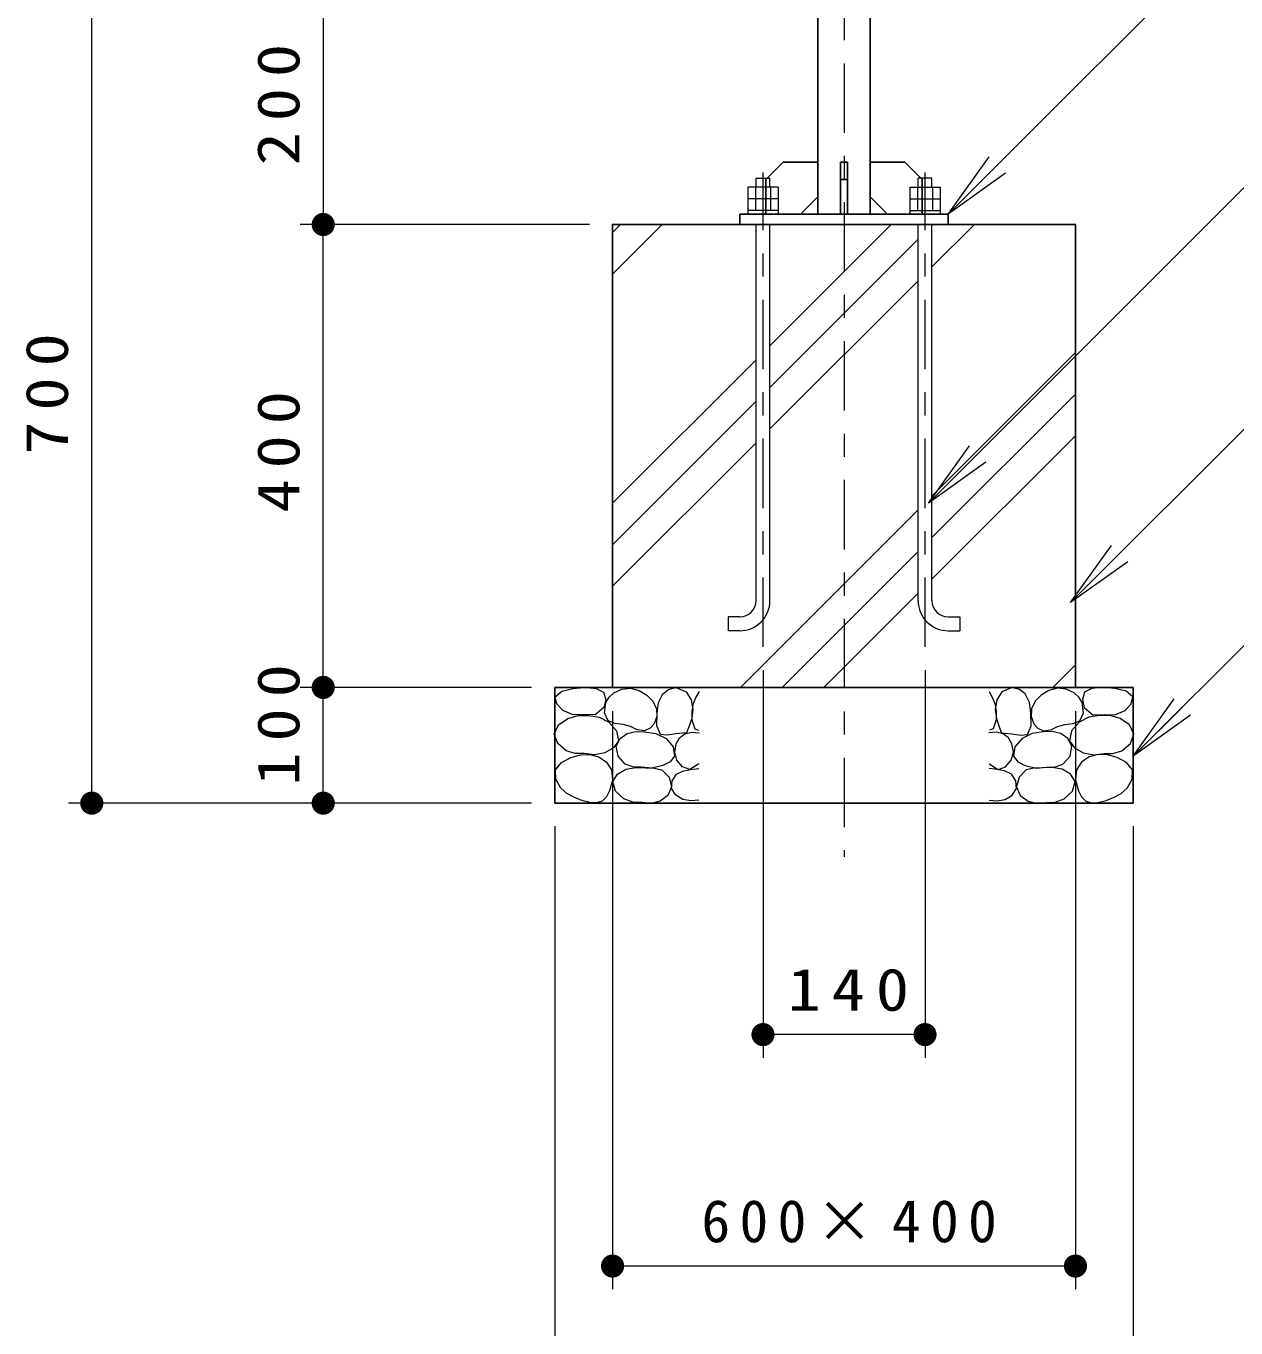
# Model space of a CAD drawing. Units: millimetres on the paper, scale 1:20. Extents: x -385 to 0, y 0 to 267.
# Drawn here: x -255.1 to -202.9, y 62 to 118.2 of the extents above; entities that cross this region are included whole.
import ezdxf

# ---------------------------------------------------------------- set-up
doc = ezdxf.new("R2010")
doc.units = ezdxf.units.MM
doc.linetypes.add('USER2', pattern=[6, 3, -1, 1, -1])
doc.layers.add('1_20', color=7, linetype='Continuous', lineweight=13)
doc.styles.add('ＭＳ ゴシック', font='')
doc.styles.get('ＭＳ ゴシック').set_extended_font_data('MS Gothic')

# ---------------------------------------------------------------- blocks, each defined once
blk = doc.blocks.new('filled_dot')
at = {"color": 0, "linetype": 'Continuous', "lineweight": -2, "const_width": 1.25}
blk.add_lwpolyline([(-0.625, 0, 1), (0.625, 0, 1)], format="xyb", close=True, dxfattribs=at)

msp = doc.modelspace()

# ---------------------------------------------------------------- linework, layer by layer
at = {"layer": '1_20', "linetype": 'USER2'}
for p, q in [((-219.803, 158.59), (-219.803, 82.304)), ((-223.303, 91.377), (-223.303, 111.877)), ((-216.303, 91.377), (-216.303, 111.877))]:
    msp.add_line(p, q, dxfattribs=at)
at = {"layer": '1_20'}
for p, q in [((-252.303, 84.627), (-252.303, 119.627)), ((-242.303, 119.627), (-242.303, 109.627)), ((-215.303, 110.077), (-213.535, 112.552)), ((-215.303, 110.077), (-213.182, 112.198)), ((-223.603, 111.237), (-223.603, 111.627)), ((-223.603, 111.627), (-223.003, 111.627)), ((-223.003, 111.237), (-223.003, 111.627)), ((-216.003, 111.627), (-216.603, 111.627)), ((-216.603, 111.237), (-216.603, 111.627)), ((-216.003, 111.237), (-216.003, 111.627)), ((-212.828, 111.844), (-215.303, 110.077)), ((-222.653, 111.237), (-223.953, 111.237)), ((-223.953, 111.237), (-223.953, 110.577)), ((-223.628, 111.237), (-223.628, 110.237)), ((-222.978, 111.237), (-222.978, 110.237)), ((-222.653, 111.237), (-222.653, 110.577)), ((-216.953, 111.237), (-215.653, 111.237)), ((-216.953, 111.237), (-216.953, 110.577)), ((-216.628, 111.237), (-216.628, 110.237)), ((-215.978, 111.237), (-215.978, 110.237)), ((-215.653, 111.237), (-215.653, 110.577)), ((-223.953, 110.737), (-223.953, 110.077)), ((-222.653, 110.737), (-223.953, 110.737)), ((-222.653, 110.737), (-222.653, 110.077)), ((-216.953, 110.737), (-216.953, 110.077)), ((-216.953, 110.737), (-215.653, 110.737)), ((-215.653, 110.737), (-215.653, 110.077)), ((-222.653, 110.237), (-223.953, 110.237)), ((-216.953, 110.237), (-215.653, 110.237)), ((-230.803, 109.627), (-243.303, 109.627)), ((-242.303, 89.627), (-242.303, 109.627)), ((-241.305, 109.627), (-241.303, 109.627)), ((-229.803, 107.487), (-227.663, 109.627)), ((-229.803, 109.283), (-229.459, 109.627)), ((-223.603, 93.377), (-223.603, 109.627)), ((-223.003, 104.387), (-217.764, 109.627)), ((-223.003, 93.377), (-223.003, 109.627)), ((-216.603, 93.377), (-216.603, 109.627)), ((-216.003, 107.795), (-214.172, 109.627)), ((-216.003, 109.591), (-215.968, 109.627)), ((-216.003, 93.377), (-216.003, 109.627)), ((-223.003, 102.591), (-216.603, 108.991)), ((-223.003, 100.795), (-216.603, 107.195)), ((-216.003, 97.896), (-209.803, 104.096)), ((-229.803, 97.587), (-223.603, 103.787)), ((-229.803, 95.791), (-223.603, 101.991)), ((-216.003, 96.1), (-209.803, 102.3)), ((-229.803, 93.995), (-223.603, 100.195)), ((-216.003, 94.304), (-209.803, 100.504)), ((-216.156, 97.585), (-214.388, 100.06)), ((-216.156, 97.585), (-214.035, 99.706)), ((-213.681, 99.353), (-216.156, 97.585)), ((-224.272, 89.627), (-216.603, 97.296)), ((-210.02, 93.29), (-208.252, 95.765)), ((-222.476, 89.627), (-216.603, 95.5)), ((-210.02, 93.29), (-207.899, 95.411)), ((-207.545, 95.057), (-210.02, 93.29)), ((-220.68, 89.627), (-216.603, 93.704)), ((-224.303, 92.677), (-224.803, 92.677)), ((-224.803, 92.677), (-224.803, 92.077)), ((-215.303, 92.677), (-214.803, 92.677)), ((-214.803, 92.677), (-214.803, 92.077)), ((-224.303, 92.077), (-224.803, 92.077)), ((-215.303, 92.077), (-214.803, 92.077)), ((-210.781, 89.627), (-209.803, 90.604)), ((-223.303, 90.377), (-223.303, 73.627)), ((-216.303, 90.377), (-216.303, 73.627)), ((-233.303, 89.627), (-243.303, 89.627)), ((-242.303, 84.627), (-242.303, 89.627)), ((-232.303, 89.627), (-232.303, 84.627)), ((-232.303, 89.627), (-226.053, 89.627)), ((-207.303, 89.627), (-213.553, 89.627)), ((-207.303, 89.627), (-207.303, 84.627)), ((-207.303, 86.656), (-205.535, 89.131)), ((-229.803, 88.608), (-229.803, 63.627)), ((-209.803, 88.608), (-209.803, 63.627)), ((-207.303, 86.656), (-205.182, 88.777)), ((-204.828, 88.424), (-207.303, 86.656)), ((-233.303, 84.627), (-253.303, 84.627)), ((-233.303, 84.627), (-243.303, 84.627)), ((-232.303, 84.627), (-226.053, 84.627)), ((-207.303, 84.627), (-213.553, 84.627)), ((-232.303, 83.627), (-232.303, 53.627)), ((-207.303, 83.627), (-207.303, 53.627)), ((-216.303, 74.627), (-223.303, 74.627)), ((-209.803, 64.627), (-229.803, 64.627))]:
    msp.add_line(p, q, dxfattribs=at)
at = {"layer": '1_20', "color": 5, "lineweight": 25}
for p, q in [((-220.928, 110.077), (-220.928, 119.627)), ((-218.678, 110.077), (-218.678, 119.627)), ((-224.303, 110.077), (-224.303, 109.627)), ((-224.303, 110.077), (-215.303, 110.077)), ((-215.303, 110.077), (-215.303, 109.627)), ((-224.303, 109.627), (-215.303, 109.627))]:
    msp.add_line(p, q, dxfattribs=at)
at = {"layer": '1_20', "lineweight": 25}
for p, q in [((-223.178, 111.577), (-222.428, 112.327)), ((-220.928, 112.327), (-222.428, 112.327)), ((-220.928, 110.827), (-220.928, 112.327)), ((-219.653, 112.327), (-219.953, 112.327)), ((-219.953, 112.327), (-219.953, 110.077)), ((-219.653, 110.077), (-219.653, 112.327)), ((-218.678, 110.827), (-218.678, 112.327)), ((-218.678, 112.327), (-217.178, 112.327)), ((-216.428, 111.577), (-217.178, 112.327)), ((-223.178, 111.577), (-223.178, 110.077)), ((-219.653, 111.577), (-219.953, 111.577)), ((-216.428, 111.577), (-216.428, 110.077)), ((-220.928, 110.827), (-221.678, 110.077)), ((-218.678, 110.827), (-217.928, 110.077)), ((-221.678, 110.077), (-223.178, 110.077)), ((-219.953, 110.077), (-219.653, 110.077)), ((-217.928, 110.077), (-216.428, 110.077)), ((-209.803, 109.627), (-229.803, 109.627)), ((-229.803, 109.627), (-229.803, 89.608)), ((-209.803, 89.608), (-209.803, 109.627)), ((-207.303, 89.627), (-232.303, 89.627)), ((-232.303, 89.627), (-232.303, 84.627)), ((-209.822, 89.608), (-209.803, 89.627)), ((-207.303, 84.627), (-207.303, 89.627)), ((-232.303, 84.627), (-207.303, 84.627))]:
    msp.add_line(p, q, dxfattribs=at)
at = {"layer": '1_20'}
for points in [[(-215.303, 110.077), (-202.334, 123.046), (-156.703, 123.046)], [(-216.156, 97.585), (-201.8, 111.941), (-147.798, 111.941)], [(-210.02, 93.29), (-201.8, 101.51), (-183.675, 101.51)], [(-207.303, 86.656), (-201.8, 92.159), (-195.536, 92.159)], [(-226.068, 89.455), (-226.223, 89.18), (-226.328, 88.886), (-226.378, 88.569), (-226.378, 88.229), (-226.254, 87.845), (-226.093, 87.783)], [(-213.538, 89.455), (-213.384, 89.18), (-213.278, 88.886), (-213.229, 88.569), (-213.228, 88.229), (-213.352, 87.845), (-213.513, 87.783)], [(-226.081, 86.321), (-226.465, 86.086), (-226.781, 86.193), (-227.022, 86.482), (-227.119, 86.836), (-227.059, 87.188), (-226.906, 87.442), (-226.675, 87.622), (-226.371, 87.693), (-226.056, 87.659)], [(-213.526, 86.321), (-213.142, 86.086), (-212.825, 86.193), (-212.584, 86.482), (-212.487, 86.836), (-212.547, 87.188), (-212.701, 87.442), (-212.931, 87.622), (-213.236, 87.693), (-213.551, 87.659)], [(-226.081, 84.76), (-226.419, 84.72), (-226.762, 84.785), (-227.075, 84.969), (-227.258, 85.255), (-227.228, 85.59), (-227.035, 85.875), (-226.744, 86.023), (-226.415, 86.086), (-226.081, 86.123)], [(-213.526, 84.76), (-213.187, 84.72), (-212.844, 84.785), (-212.531, 84.969), (-212.349, 85.255), (-212.378, 85.59), (-212.572, 85.875), (-212.862, 86.023), (-213.191, 86.086), (-213.526, 86.123)]]:
    msp.add_lwpolyline(points, dxfattribs=at)
for points in [[(-231.036, 88.452), (-231.505, 88.44), (-231.953, 88.625), (-232.214, 88.914), (-232.288, 89.22), (-231.993, 89.467), (-231.507, 89.579), (-231.2, 89.611), (-230.9, 89.617), (-230.504, 89.583), (-230.194, 89.418), (-230.1, 89.109), (-230.181, 88.762), (-230.553, 88.44)], [(-228.744, 87.795), (-229.031, 87.933), (-229.339, 88.031), (-229.696, 88.073), (-229.996, 88.179), (-230.152, 88.533), (-230.095, 88.972), (-229.953, 89.213), (-229.748, 89.394), (-229.404, 89.551), (-229.029, 89.592), (-228.658, 89.498), (-228.323, 89.294), (-228.061, 89.027), (-227.902, 88.7), (-227.886, 88.369), (-228.001, 88.055), (-228.184, 87.861), (-228.422, 87.758)], [(-226.613, 87.671), (-227.072, 87.622), (-227.431, 87.565), (-227.728, 87.597), (-227.895, 87.964), (-227.877, 88.514), (-227.812, 88.976), (-227.629, 89.344), (-227.379, 89.538), (-227.072, 89.617), (-226.626, 89.431), (-226.409, 89.087), (-226.341, 88.675), (-226.385, 88.288), (-226.502, 87.919)], [(-212.993, 87.671), (-212.535, 87.622), (-212.176, 87.565), (-211.878, 87.597), (-211.711, 87.964), (-211.729, 88.514), (-211.795, 88.976), (-211.977, 89.344), (-212.227, 89.538), (-212.535, 89.617), (-212.981, 89.431), (-213.197, 89.087), (-213.266, 88.675), (-213.222, 88.288), (-213.104, 87.919)], [(-210.862, 87.795), (-210.575, 87.933), (-210.267, 88.031), (-209.91, 88.073), (-209.611, 88.179), (-209.455, 88.533), (-209.512, 88.972), (-209.654, 89.213), (-209.858, 89.394), (-210.203, 89.551), (-210.577, 89.592), (-210.948, 89.498), (-211.283, 89.294), (-211.545, 89.027), (-211.704, 88.7), (-211.721, 88.369), (-211.605, 88.055), (-211.422, 87.861), (-211.184, 87.758)], [(-208.57, 88.452), (-208.101, 88.44), (-207.653, 88.625), (-207.392, 88.914), (-207.319, 89.22), (-207.613, 89.467), (-208.099, 89.579), (-208.407, 89.611), (-208.706, 89.617), (-209.102, 89.583), (-209.412, 89.418), (-209.506, 89.109), (-209.425, 88.762), (-209.053, 88.44)], [(-231.036, 86.779), (-231.425, 86.773), (-231.804, 86.891), (-232.174, 87.202), (-232.325, 87.609), (-232.133, 88.005), (-231.73, 88.291), (-231.287, 88.412), (-230.838, 88.415), (-230.382, 88.34), (-229.958, 88.13), (-229.634, 87.755), (-229.55, 87.325), (-229.762, 87.013), (-230.132, 86.804), (-230.59, 86.719)], [(-208.57, 86.779), (-208.182, 86.773), (-207.802, 86.891), (-207.432, 87.202), (-207.281, 87.609), (-207.473, 88.005), (-207.876, 88.291), (-208.32, 88.412), (-208.768, 88.415), (-209.225, 88.34), (-209.648, 88.13), (-209.973, 87.755), (-210.057, 87.325), (-209.844, 87.013), (-209.474, 86.804), (-209.016, 86.719)], [(-228.571, 86.185), (-228.921, 86.189), (-229.252, 86.309), (-229.567, 86.652), (-229.649, 87.089), (-229.477, 87.414), (-229.166, 87.634), (-228.8, 87.717), (-228.422, 87.709), (-227.938, 87.639), (-227.493, 87.424), (-227.187, 87.059), (-227.121, 86.655), (-227.314, 86.413), (-227.629, 86.247), (-228.106, 86.143)], [(-211.035, 86.185), (-210.685, 86.189), (-210.354, 86.309), (-210.039, 86.652), (-209.958, 87.089), (-210.129, 87.414), (-210.441, 87.634), (-210.806, 87.717), (-211.184, 87.709), (-211.668, 87.639), (-212.113, 87.424), (-212.42, 87.059), (-212.485, 86.655), (-212.292, 86.413), (-211.977, 86.247), (-211.5, 86.143)], [(-230.776, 84.661), (-231.136, 84.747), (-231.482, 84.884), (-231.782, 85.049), (-232.04, 85.28), (-232.247, 85.662), (-232.263, 86.061), (-232.014, 86.379), (-231.606, 86.594), (-231.188, 86.715), (-230.779, 86.735), (-230.392, 86.631), (-230.064, 86.399), (-229.847, 86.073), (-229.804, 85.624), (-229.934, 85.156), (-230.064, 84.897), (-230.256, 84.71), (-230.507, 84.641)], [(-208.83, 84.661), (-208.47, 84.747), (-208.124, 84.884), (-207.824, 85.049), (-207.566, 85.28), (-207.359, 85.662), (-207.343, 86.061), (-207.592, 86.379), (-208, 86.594), (-208.418, 86.715), (-208.827, 86.735), (-209.214, 86.631), (-209.542, 86.399), (-209.759, 86.073), (-209.802, 85.624), (-209.673, 85.156), (-209.542, 84.897), (-209.351, 84.71), (-209.099, 84.641)], [(-228.534, 84.648), (-228.931, 84.663), (-229.314, 84.809), (-229.67, 85.147), (-229.785, 85.565), (-229.587, 85.886), (-229.228, 86.098), (-228.797, 86.162), (-228.36, 86.147), (-228.009, 86.141), (-227.679, 86.06), (-227.364, 85.753), (-227.258, 85.329), (-227.42, 84.964), (-227.753, 84.71), (-228.141, 84.613)], [(-211.073, 84.648), (-210.675, 84.663), (-210.292, 84.809), (-209.936, 85.147), (-209.821, 85.565), (-210.02, 85.886), (-210.379, 86.098), (-210.81, 86.162), (-211.246, 86.147), (-211.598, 86.141), (-211.928, 86.06), (-212.242, 85.753), (-212.349, 85.329), (-212.186, 84.964), (-211.853, 84.71), (-211.465, 84.613)]]:
    msp.add_lwpolyline(points, close=True, dxfattribs=at)
for centre, radius, start, end in [((-224.303, 93.377), 1.3, 270, 0), ((-224.303, 93.377), 0.7, 270, 0), ((-215.303, 93.377), 1.3, 180, 270), ((-215.303, 93.377), 0.7, 180, 270)]:
    msp.add_arc(centre, radius, start, end, dxfattribs=at)

# ---------------------------------------------------------------- block references
at = {"layer": '1_20', "xscale": 0.4, "yscale": 0.4}
for p, rotation in [((-242.303, 109.627), 90), ((-242.303, 109.627), 270), ((-242.303, 89.627), 270), ((-242.303, 89.627), 90), ((-252.303, 84.627), 90), ((-242.303, 84.627), 90), ((-216.303, 74.627), 180), ((-209.803, 64.627), 180)]:
    msp.add_blockref('filled_dot', p, dxfattribs=dict(at, rotation=rotation))
for p in [(-223.303, 74.627), (-229.803, 64.627)]:
    msp.add_blockref('filled_dot', p, dxfattribs=at)

# ---------------------------------------------------------------- texts
at = {"layer": '1_20', "char_height": 1.833, "attachment_point": 8, "rotation": 90, "style": 'ＭＳ ゴシック'}
for s, insert in [('\\T1.33;\\W1.15;200', (-243.303, 115.043)), ('\\T1.33;\\W1.15;700', (-253.303, 102.543)), ('\\T1.33;\\W1.15;400', (-243.303, 100.043)), ('\\T1.33;\\W1.15;100', (-243.303, 88.244))]:
    msp.add_mtext(s, dxfattribs=dict(at, insert=insert))
at = {"layer": '1_20', "char_height": 1.833, "attachment_point": 8, "style": 'ＭＳ ゴシック'}
for s, insert in [('\\T1.33;\\W1.15;140', (-219.382, 75.627)), ('\\T1.32;600×400', (-219.383, 65.627))]:
    msp.add_mtext(s, dxfattribs=dict(at, insert=insert))

doc.saveas('drawing.dxf')
